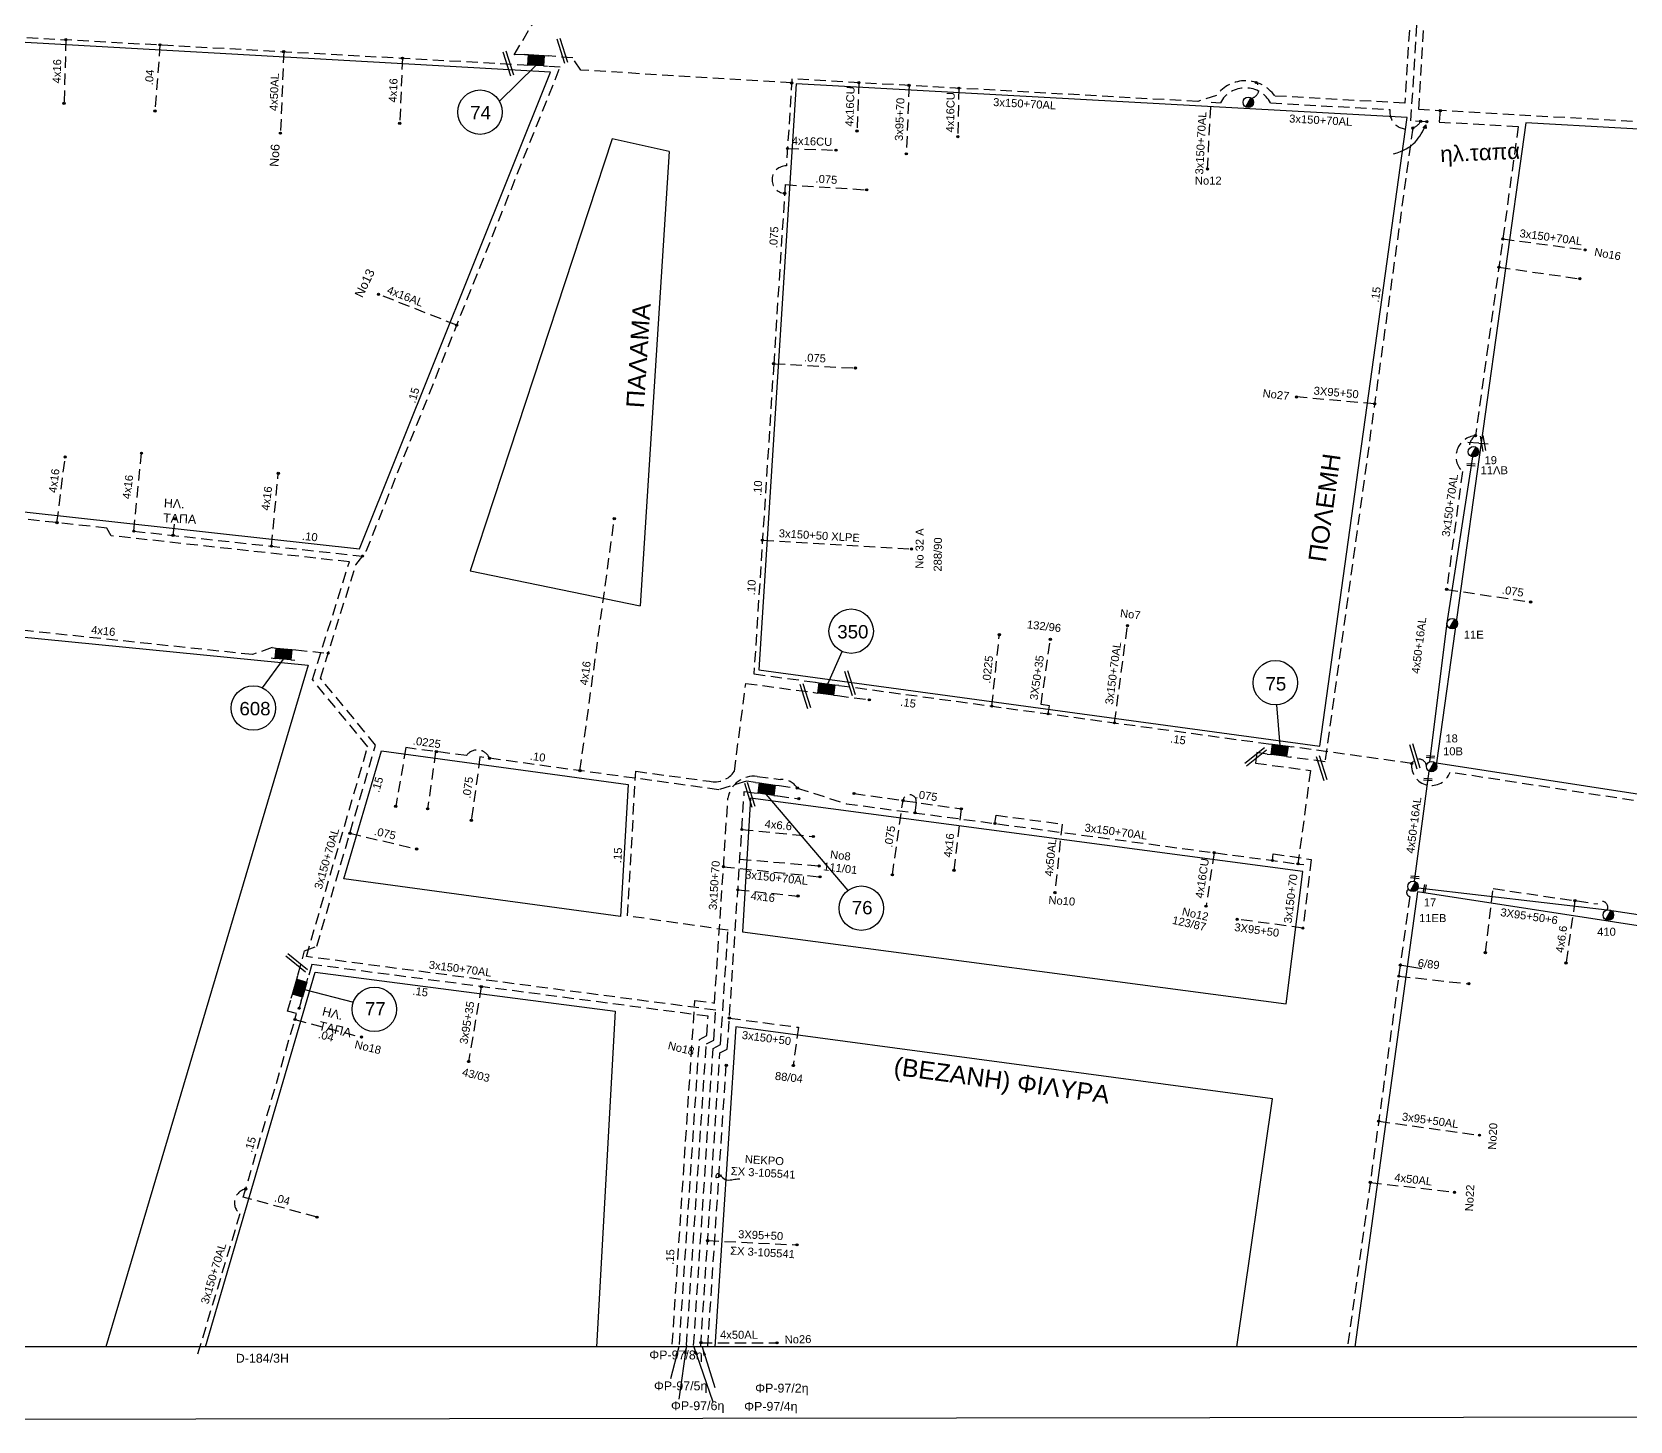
# Model space of a CAD drawing. Header units: millimetres. Extents: x 2910 to 3994, y 712 to 1224.
# Drawn here: x 3063 to 3242.7, y 712.8 to 869 of the extents above; entities that cross this region are included whole.
import ezdxf
from ezdxf.enums import TextEntityAlignment as Align

# ---------------------------------------------------------------- set-up
doc = ezdxf.new("R2010")
doc.units = ezdxf.units.MM
doc.linetypes.add('DASHED', pattern=[19.05, 12.7, -6.35])
for name, color, linetype in [('.0225', 7, 'Continuous'), ('.04', 7, 'Continuous'), ('.075', 7, 'Continuous'), ('.10', 7, 'Continuous'), ('.15', 7, 'Continuous'), ('3x150+50', 7, 'Continuous'), ('3x150+50 XLPE', 7, 'Continuous'), ('3x150+70', 7, 'Continuous'), ('3x150+70AL', 7, 'Continuous'), ('3x150AL+50CU', 7, 'Continuous'), ('3x48+23+13_5', 7, 'Continuous'), ('3X50+35', 7, 'Continuous'), ('3x95+35', 7, 'Continuous'), ('3X95+50', 7, 'Continuous'), ('3x95+50AL', 7, 'Continuous'), ('3x95+70', 7, 'Continuous'), ('4x16', 7, 'Continuous'), ('4x16AL', 7, 'Continuous'), ('4x16CU', 7, 'Continuous'), ('4x50+16AL', 7, 'Continuous'), ('4x50AL', 7, 'Continuous'), ('4x6.6', 7, 'Continuous'), ('Link Box 4 Διευθύνσεων', 7, 'Continuous'), ('Pillar OTE', 7, 'Continuous'), ('text διευθύνσεων', 7, 'Continuous'), ('TEXT ΚΑΛΩΔΙΩΝ', 7, 'Continuous'), ('Άγνωστα', 7, 'Continuous'), ('Επιγραφές - Σχήματα', 7, 'Continuous'), ('Μηχανική τομή', 7, 'Continuous'), ('ΝΕΚΡΟ', 7, 'Continuous'), ('Στύλος ΦΜ', 7, 'Continuous'), ('Στύλος ΦΜ @ 1', 7, 'Continuous'), ('Συνδέσεις', 7, 'Continuous'), ('Τομή', 7, 'Continuous'), ('Υπόβαθρο ΔΕΗ', 7, 'Continuous'), ('Υπόγεια καλώδια Παροχών ΧΤ   4x16CU', 7, 'Continuous')]:
    doc.layers.add(name, color=color, linetype=linetype)
doc.styles.get("Standard").update_dxf_attribs({"font": 'arial.ttf'})
doc.linetypes.add('SYN_LINE', pattern='A,0.5,-0.0001,["/\\/\\/\\/",Standard,S=0.1,R=0,X=0,Y=-0.05],-0.25', length=0.7501)
doc.dimstyles.new('ISO-25', dxfattribs={"dimtxt": 2.5, "dimasz": 2.5, "dimexe": 1.25, "dimexo": 0.625, "dimtad": 1, "dimtxsty": 'Standard', "dimcen": 2.5, "dimadec": 0, "dimazin": 0, "dimtfac": 1, "dimtmove": 0, "dimatfit": 3, "dimfxl": 1, "dimarcsym": 0})

# ---------------------------------------------------------------- blocks, each defined once
blk = doc.blocks.new('LINK BOX 4 ΑΝΑΧΩΡΗΣΕΩΝ')
at = {"layer": 'Link Box 4 Διευθύνσεων', "ltscale": 40}
blk.add_hatch(color=256, dxfattribs=at).paths.add_polyline_path([(-3.54, 0), (-3.54, -4.67), (3.54, -4.67), (3.54, 0)])
for p, q in [((-3.54, 0), (-5.33, 0)), ((5.33, 0), (3.54, 0)), ((-3.54, -4.67), (-5.33, -4.67)), ((5.33, -4.67), (3.54, -4.67))]:
    blk.add_line(p, q, dxfattribs=at)
blk.add_lwpolyline([(-3.54, -4.67), (-3.54, 0), (3.54, 0), (3.54, -4.67)], close=True, dxfattribs=at)
blk = doc.blocks.new('ΥΠΑΡΧΩΝ ΤΣΙΜΕΝΤΕΝΙΟΣ ΣΤΥΛΟΣ')
at = {"layer": 'Στύλος ΦΜ'}
blk.add_hatch(color=7, dxfattribs=at).paths.add_polyline_path([(-1.29, -2.28, 0.574793), (2.62, 0, 0.268822), (1.3, 2.27)])
at = {"layer": 'Στύλος ΦΜ', "color": 7}
blk.add_line((-1.29, -2.28), (1.3, 2.27), dxfattribs=at)
blk.add_circle((0, 0), 2.62, dxfattribs=at)
at = {"layer": 'Στύλος ΦΜ', "flags": 4}
for tag, p in [('ΑΡΙΘΜΟΣ', (-4.68, 8.05)), ('ΤΥΠΟΣ', (-4.91, 3.03))]:
    blk.add_attdef(tag, p, '', height=4, dxfattribs=at)
blk = doc.blocks.new('ΤΟΜΗ')
at = {"layer": 'Τομή', "ltscale": 40}
for p, q in [((-5.7, 0), (17.1, 0)), ((-5.7, -2.8), (17.1, -2.8))]:
    blk.add_line(p, q, dxfattribs=at)
blk = doc.blocks.new('ΜΗΧΑΝΙΚΗ ΤΟΜΗ')
at = {"layer": 'Μηχανική τομή', "ltscale": 40}
for p, q in [((-1.9, 0.8), (5.7, 0.8)), ((-1.9, -0.8), (5.7, -0.8))]:
    blk.add_line(p, q, dxfattribs=at)
blk = doc.blocks.new('_ΣΥΝΔΕΣΗ')
at = {"layer": 'Συνδέσεις', "linetype": 'SYN_LINE', "ltscale": 40}
blk.add_hatch(color=256, dxfattribs=at).paths.add_polyline_path([(0.5, -0.01, 1), (-0.5, -0.01, 1)])
at = {"layer": 'Συνδέσεις'}
blk.add_circle((0, -0.01), 0.5, dxfattribs=at)
blk = doc.blocks.new('τομή_')
at = {"layer": 'Επιγραφές - Σχήματα'}
for p, q in [((-1.29, -0.22), (0.13, 0.75)), ((-1.08, -0.46), (0.34, 0.51)), ((-0.66, 0.62), (-0.29, -0.37))]:
    blk.add_line(p, q, dxfattribs=at)

msp = doc.modelspace()

# ---------------------------------------------------------------- hatches: boundary and pattern name
at = {"layer": 'Pillar OTE', "ltscale": 40}
h = msp.add_hatch(color=256, dxfattribs=at)
h.dxf.hatch_style = 1
h.paths.add_polyline_path([(3219.74, 858.15), (3219.72, 858.57), (3219.41, 858.28)])

# ---------------------------------------------------------------- linework, layer by layer
at = {"layer": '.0225', "color": 6, "linetype": 'DASHED', "lineweight": -3, "ltscale": 0.1}
msp.add_lwpolyline([(3170.91, 793.18), (3171.76, 801.23)], dxfattribs=at)
at = {"layer": '.0225', "color": 5, "linetype": 'DASHED', "lineweight": -3, "ltscale": 0.1}
msp.add_lwpolyline([(3114.41, 787.31, 0.60134), (3111.83, 787.61), (3105.01, 788.51)], format="xyb", dxfattribs=at)
at = {"layer": '.04', "color": 62, "linetype": 'DASHED', "lineweight": -3, "ltscale": 0.1}
msp.add_lwpolyline([(3077.35, 867.58), (3076.79, 860.13)], dxfattribs=at)
at = {"layer": '.04', "color": 2, "linetype": 'DASHED', "lineweight": -3, "ltscale": 0.1}
for points in [[(3092.53, 757.93), (3100.01, 755.95)], [(3095.02, 735.69), (3086.72, 737.94)]]:
    msp.add_lwpolyline(points, dxfattribs=at)
at = {"layer": '.075', "color": 1, "linetype": 'DASHED', "lineweight": -3, "ltscale": 0.1}
for points in [[(3147.67, 851.85), (3146.38, 831.7)], [(3147.67, 851.85), (3156.84, 851.26)], [(3146.38, 831.7), (3155.57, 831.21)]]:
    msp.add_lwpolyline(points, dxfattribs=at)
at = {"layer": '.075', "color": 62, "linetype": 'DASHED', "lineweight": -3, "ltscale": 0.1}
msp.add_lwpolyline([(3222.06, 806.32), (3231.5, 804.9)], dxfattribs=at)
at = {"layer": '.075', "color": 5, "linetype": 'DASHED', "lineweight": -3, "ltscale": 0.1}
for points in [[(3113.34, 787.46), (3112.37, 780.34)], [(3155.42, 783.35), (3167.47, 781.63)]]:
    msp.add_lwpolyline(points, dxfattribs=at)
msp.add_lwpolyline([(3159.72, 774.2), (3160.92, 782.57, -1), (3162.41, 782.35), (3162.26, 781.18)], format="xyb", dxfattribs=at)
at = {"layer": '.075', "color": 151, "linetype": 'DASHED', "lineweight": -3, "ltscale": 0.1}
msp.add_lwpolyline([(3098.7, 778.88), (3106.22, 777.12)], dxfattribs=at)
at = {"layer": '.10', "color": 1, "linetype": 'DASHED', "lineweight": -3, "ltscale": 0.1}
for points in [[(3146.38, 831.7), (3144.15, 796.81), (3151.06, 795.87)], [(3153.54, 794.37), (3157.13, 793.89)]]:
    msp.add_lwpolyline(points, dxfattribs=at)
at = {"layer": '.10', "color": 151, "linetype": 'DASHED', "lineweight": -3, "ltscale": 0.1}
msp.add_lwpolyline([(3074.41, 812.87), (3100.13, 810.05)], dxfattribs=at)
at = {"layer": '.10', "color": 5, "linetype": 'DASHED', "lineweight": -3, "ltscale": 0.1}
for points in [[(3105.01, 788.51), (3103.86, 781.89)], [(3108.35, 788.07), (3107.45, 781.63)], [(3144.34, 784.59), (3143.31, 784.73), (3140.2, 783.78), (3113.34, 787.46)]]:
    msp.add_lwpolyline(points, dxfattribs=at)
at = {"layer": '.10', "color": 30, "linetype": 'DASHED', "lineweight": -3, "ltscale": 0.1}
for points in [[(3138.17, 721.2), (3140.33, 754.17), (3141.16, 754.59), (3143.07, 783.58), (3144.18, 783.44)], [(3142.57, 775.96), (3151.49, 775.21)]]:
    msp.add_lwpolyline(points, dxfattribs=at)
at = {"layer": '.10', "color": 2, "linetype": 'DASHED', "lineweight": -3, "ltscale": 0.1}
msp.add_lwpolyline([(3093.24, 760.01), (3093, 759.2)], dxfattribs=at)
at = {"layer": '.15', "color": 62, "linetype": 'DASHED', "lineweight": -3, "ltscale": 0.1}
msp.add_lwpolyline([(3045.25, 869.34), (3118.29, 865.33)], dxfattribs=at)
at = {"layer": '.15', "color": 1, "linetype": 'DASHED', "lineweight": -3, "ltscale": 0.1}
msp.add_lwpolyline([(3148.4, 863.29), (3124.69, 864.73), (3123.78, 866.1), (3121.02, 866.33)], dxfattribs=at)
at = {"layer": '.15', "color": 151, "linetype": 'DASHED', "lineweight": -3, "ltscale": 0.1}
for points in [[(3092.87, 762.9), (3093.62, 765.66), (3095, 766.19), (3101.6, 788.8), (3095.39, 796.33), (3099.38, 809.07), (3100.54, 810.6), (3122.36, 865.07), (3120.95, 865.16)], [(3078.82, 812.39), (3079.07, 814.27)], [(3092.63, 799.5), (3096.27, 799.14)]]:
    msp.add_lwpolyline(points, dxfattribs=at)
at = {"layer": '.15', "color": 2, "linetype": 'DASHED', "lineweight": -3, "ltscale": 0.1}
for points in [[(3218.26, 858.22), (3208.38, 786.93), (3204.51, 787.44)], [(3135.77, 721.36), (3138.03, 755.68), (3138.86, 756.11), (3139, 758.29), (3094.44, 764.12), (3093.99, 762.57)], [(3086.72, 737.94), (3092.72, 758.59), (3091.7, 758.88), (3092.12, 760.34)]]:
    msp.add_lwpolyline(points, dxfattribs=at)
at = {"layer": '.15', "color": 133, "linetype": 'DASHED', "lineweight": -3, "ltscale": 0.1}
msp.add_lwpolyline([(3137.37, 721.25), (3139.56, 754.67), (3140.39, 755.1), (3141.24, 767.96), (3129.95, 769.58), (3130.86, 785.86), (3139.16, 784.73, 0.303956), (3141.95, 785.83), (3143.24, 795.74), (3150.9, 794.72)], format="xyb", dxfattribs=at)
at = {"layer": '.15', "color": 6, "linetype": 'DASHED', "lineweight": -3, "ltscale": 0.1}
for points in [[(3153.7, 795.52), (3202.02, 788.95)], [(3218.13, 786.73), (3204.66, 788.6)]]:
    msp.add_lwpolyline(points, dxfattribs=at)
at = {"layer": '3x150+50', "color": 30, "linetype": 'DASHED', "lineweight": -3, "ltscale": 0.1}
msp.add_lwpolyline([(3141.39, 758.08), (3149.15, 757.05), (3148.58, 752.75)], dxfattribs=at)
at = {"layer": '3x150+50 XLPE', "color": 1, "linetype": 'DASHED', "lineweight": -3, "ltscale": 0.1}
msp.add_lwpolyline([(3145.11, 811.85), (3161.87, 810.86)], dxfattribs=at)
at = {"layer": '3x150+70', "color": 5, "linetype": 'DASHED', "lineweight": -3, "ltscale": 0.1}
msp.add_lwpolyline([(3134.97, 721.41), (3137.51, 760.07), (3139.72, 759.78), (3141.23, 782.84, -0.397408), (3144.51, 785.28), (3147.15, 784.93, -0.270529), (3149.03, 783.97)], format="xyb", dxfattribs=at)
msp.add_lwpolyline([(3202.47, 775.82), (3202.55, 776.58), (3206.84, 775.93), (3205.89, 768.21)], dxfattribs=at)
at = {"layer": '3x150+70AL', "color": 151, "linetype": 'DASHED', "lineweight": -3, "ltscale": 0.1}
msp.add_lwpolyline([(3118.36, 866.49), (3117.19, 866.44), (3127.35, 883.59)], dxfattribs=at)
at = {"layer": '3x150+70AL', "color": 1, "linetype": 'DASHED', "lineweight": -3, "ltscale": 0.1}
for points in [[(3212.72, 878.06, 0.58106), (3212.68, 877.58), (3212.5, 873.37), (3218.1, 873.02), (3217.36, 861.01), (3202.72, 861.82, 0.513457), (3196.19, 861.89), (3194.09, 861.2), (3148.43, 863.73), (3147.8, 853.95, 0.967473), (3147.6, 850.85)], [(3200.64, 863.34, -0.586795), (3200.13, 861.57, -2.611611)]]:
    msp.add_lwpolyline(points, format="xyb", dxfattribs=at)
at = {"layer": '3x150+70AL', "color": 2, "linetype": 'DASHED', "lineweight": -3, "ltscale": 0.1}
for points in [[(3219.83, 858.93), (3218.05, 859.02), (3218.05, 859.02), (3218.94, 873.77), (3212.92, 874.14), (3213.07, 877.56, -0.58106), (3213.11, 878.04, 0.58106)], [(3195.16, 853.6), (3195.56, 861.12), (3196.61, 861.06, -0.593654), (3202.26, 861.04), (3215.69, 860.3, 0.5649), (3218.26, 858.22)], [(3218.26, 858.22, 0.182117), (3219.13, 858.96, 33.832151)], [(3086.99, 738.86, 0.646172), (3086.34, 736.08), (3081.56, 720.22)]]:
    msp.add_lwpolyline(points, format="xyb", dxfattribs=at)
at = {"layer": '3x150+70AL', "color": 62, "linetype": 'DASHED', "lineweight": -3, "ltscale": 0.1}
for points in [[(3288.6, 856.38), (3218.92, 860.31), (3219.79, 874.52), (3213.41, 874.92), (3213.52, 877.54, -0.58106), (3213.56, 878.02, 0.58106)], [(3221.35, 860.17), (3221.23, 858.89), (3230.12, 858.39), (3225.3, 823.6, 0.651479), (3223.84, 819.56), (3222.06, 806.32)], [(3225.3, 823.6, 0.264289), (3224.58, 822.11, -77.1238)]]:
    msp.add_lwpolyline(points, format="xyb", dxfattribs=at)
for points in [[(3228.38, 845.74), (3237.64, 844.51)], [(3227.94, 842.55), (3237.04, 841.26)]]:
    msp.add_lwpolyline(points, dxfattribs=at)
at = {"layer": '3x150+70AL', "color": 85, "linetype": 'DASHED', "lineweight": -3, "ltscale": 0.1}
msp.add_lwpolyline([(3136.57, 721.31), (3138.8, 755.18), (3139.63, 755.6), (3139.85, 758.98), (3093.82, 765.01), (3100.71, 788.62), (3094.5, 796.16), (3098.65, 809.41), (3071.85, 812.35), (3071.38, 813.21), (3049.78, 815.57)], dxfattribs=at)
at = {"layer": '3x150+70AL', "color": 6, "linetype": 'DASHED', "lineweight": -3, "ltscale": 0.1}
msp.add_lwpolyline([(3184.71, 791.3), (3186.17, 802.24)], dxfattribs=at)
msp.add_lwpolyline([(3306.54, 793.32), (3298.9, 793.79), (3297.69, 774.15), (3222.44, 785.74, -0.895532), (3218.13, 786.73)], format="xyb", dxfattribs=at)
at = {"layer": '3x150+70AL', "color": 5, "linetype": 'DASHED', "lineweight": -3, "ltscale": 0.1}
for points in [[(3201.87, 787.79), (3200.71, 787.95), (3200.55, 786.77), (3206.74, 785.94), (3205.34, 775.44)], [(3146.98, 784.24), (3149.03, 783.97)], [(3149.03, 783.97), (3154.56, 782.2), (3206, 775.35)], [(3146.83, 783.08), (3149.2, 782.77)], [(3140.72, 775.11), (3151.58, 773.98)]]:
    msp.add_lwpolyline(points, dxfattribs=at)
at = {"layer": '3x150AL+50CU', "color": 6, "linetype": 'DASHED', "lineweight": -3, "ltscale": 0.1}
msp.add_lwpolyline([(3218.13, 786.73, -0.737163), (3219.79, 786.47, 561.857455)], format="xyb", dxfattribs=at)
at = {"layer": '3x48+23+13_5', "color": 173, "linetype": 'Continuous', "lineweight": -3, "ltscale": 0.1}
msp.add_lwpolyline([(3218.84, 772.73), (3240.11, 770.25), (3266.94, 766.21), (3299.61, 761.07)], dxfattribs=at)
at = {"layer": '3X50+35', "color": 6, "linetype": 'DASHED', "lineweight": -3, "ltscale": 0.1}
msp.add_lwpolyline([(3177.24, 792.32), (3177.38, 793.22), (3176.44, 793.37), (3177.5, 800.68)], dxfattribs=at)
at = {"layer": '3x95+35', "color": 2, "linetype": 'DASHED', "lineweight": -3, "ltscale": 0.1}
msp.add_lwpolyline([(3113.48, 761.63), (3112.06, 753.2)], dxfattribs=at)
at = {"layer": '3X95+50', "color": 2, "linetype": 'DASHED', "lineweight": -3, "ltscale": 0.1}
msp.add_lwpolyline([(3213.96, 827.19), (3205.17, 827.96)], dxfattribs=at)
at = {"layer": '3X95+50', "color": 173, "linetype": 'DASHED', "lineweight": -3, "ltscale": 0.1}
for points in [[(3217.78, 772.59, 0.694083), (3217.92, 771.77), (3210.92, 721.21)], [(3226.42, 765.46), (3227.3, 772.65), (3239, 770.93, -0.940481), (3240.11, 770.25, -9.860098)]]:
    msp.add_lwpolyline(points, format="xyb", dxfattribs=at)
at = {"layer": '3X95+50', "color": 5, "linetype": 'DASHED', "lineweight": -3, "ltscale": 0.1}
msp.add_lwpolyline([(3205.89, 768.21), (3198.5, 769.21)], dxfattribs=at)
at = {"layer": '3X95+50', "color": 173, "linetype": 'DASHED', "lineweight": -3, "ltscale": 0.1}
msp.add_lwpolyline([(3216.68, 762.81), (3224.56, 761.94)], dxfattribs=at)
at = {"layer": '3X95+50', "color": 30, "linetype": 'DASHED', "lineweight": -3, "ltscale": 0.1}
msp.add_lwpolyline([(3138.94, 733.05), (3148.99, 732.58)], dxfattribs=at)
at = {"layer": '3x95+50AL', "color": 173, "linetype": 'DASHED', "lineweight": -3, "ltscale": 0.1}
msp.add_lwpolyline([(3214.42, 746.49), (3225.76, 744.92)], dxfattribs=at)
at = {"layer": '3x95+70', "color": 1, "linetype": 'DASHED', "lineweight": -3, "ltscale": 0.1}
msp.add_lwpolyline([(3161.6, 863), (3161.29, 855.31)], dxfattribs=at)
at = {"layer": '4x16', "color": 62, "linetype": 'DASHED', "lineweight": -3, "ltscale": 0.1}
for points in [[(3066.76, 868.16), (3066.56, 861)], [(3104.62, 866.08), (3104.32, 858.74)]]:
    msp.add_lwpolyline(points, dxfattribs=at)
at = {"layer": '4x16', "color": 85, "linetype": 'DASHED', "lineweight": -3, "ltscale": 0.1}
msp.add_lwpolyline([(3065.76, 813.82), (3066.69, 821.21)], dxfattribs=at)
at = {"layer": '4x16', "color": 5, "linetype": 'DASHED', "lineweight": -3, "ltscale": 0.1}
for points in [[(3124.59, 785.92), (3128.45, 814.26)], [(3167.47, 781.63), (3166.65, 774.7)]]:
    msp.add_lwpolyline(points, dxfattribs=at)
at = {"layer": '4x16', "color": 30, "linetype": 'DASHED', "lineweight": -3, "ltscale": 0.1}
msp.add_lwpolyline([(3142.34, 772.52), (3149.11, 771.82)], dxfattribs=at)
at = {"layer": '4x16AL', "color": 151, "linetype": 'DASHED', "lineweight": -3, "ltscale": 0.1}
msp.add_lwpolyline([(3110.73, 836.04), (3101.93, 839.51)], dxfattribs=at)
at = {"layer": '4x16CU', "color": 1, "linetype": 'DASHED', "lineweight": -3, "ltscale": 0.1}
for points in [[(3155.95, 863.32), (3155.74, 857.89)], [(3167.2, 862.69), (3167.08, 857.25)], [(3147.93, 855.91), (3153.38, 855.73)]]:
    msp.add_lwpolyline(points, dxfattribs=at)
at = {"layer": '4x16CU', "color": 151, "linetype": 'DASHED', "lineweight": -3, "ltscale": 0.1}
for points in [[(3074.41, 812.87), (3075.27, 821.64)], [(3089.89, 811.18), (3090.66, 819.37)]]:
    msp.add_lwpolyline(points, dxfattribs=at)
at = {"layer": '4x16CU', "color": 5, "linetype": 'DASHED', "lineweight": -3, "ltscale": 0.1}
msp.add_lwpolyline([(3195.9, 776.7), (3195, 770.68)], dxfattribs=at)
at = {"layer": '4x50+16AL', "color": 173, "linetype": 'Continuous', "lineweight": -3, "ltscale": 0.1}
for points in [[(3222.11, 802.57), (3225, 821.22)], [(3220.16, 786.93), (3222.11, 802.57)], [(3218.43, 773.48), (3220.08, 785.87)]]:
    msp.add_lwpolyline(points, dxfattribs=at)
at = {"layer": '4x50AL', "color": 62, "linetype": 'DASHED', "lineweight": -3, "ltscale": 0.1}
msp.add_lwpolyline([(3091.27, 866.81), (3090.9, 857.64)], dxfattribs=at)
at = {"layer": '4x50AL', "color": 5, "linetype": 'DASHED', "lineweight": -3, "ltscale": 0.1}
msp.add_lwpolyline([(3171.26, 779.98), (3171.4, 780.91), (3178.81, 779.92), (3178, 772.2)], dxfattribs=at)
at = {"layer": '4x50AL', "color": 173, "linetype": 'DASHED', "lineweight": -3, "ltscale": 0.1}
msp.add_lwpolyline([(3213.47, 739.6), (3222.94, 738.5)], dxfattribs=at)
at = {"layer": '4x50AL', "color": 30, "linetype": 'DASHED', "lineweight": -3, "ltscale": 0.1}
msp.add_lwpolyline([(3138.19, 721.57), (3146.74, 721.56)], dxfattribs=at)
at = {"layer": '4x6.6', "color": 30, "linetype": 'DASHED', "lineweight": -3, "ltscale": 0.1}
msp.add_lwpolyline([(3142.79, 779.3), (3150.83, 778.51)], dxfattribs=at)
at = {"layer": '4x6.6', "color": 173, "linetype": 'DASHED', "lineweight": -3, "ltscale": 0.1}
msp.add_lwpolyline([(3236.49, 771.3), (3235.49, 764.27)], dxfattribs=at)
at = {"layer": 'Pillar OTE', "ltscale": 40}
msp.add_lwpolyline([(3219.41, 858.28), (3219.72, 858.57), (3219.74, 858.15), (3219.41, 858.28)], dxfattribs=at)
at = {"layer": 'TEXT ΚΑΛΩΔΙΩΝ', "color": 7, "linetype": 'Continuous', "ltscale": 0.1}
msp.add_open_spline([(3216.07, 855.32), (3218.38, 855.89), (3219.04, 857.17), (3219.72, 858.56)], degree=3, dxfattribs=at)
at = {"layer": 'Άγνωστα', "linetype": 'Continuous', "lineweight": -3, "ltscale": 0.1}
msp.add_lwpolyline([(3993.79, 714.16), (2910.27, 712.76), (2910.26, 1222.54), (3993.11, 1223.94)], close=True, dxfattribs=at)
at = {"layer": 'ΝΕΚΡΟ', "linetype": 'DASHED', "lineweight": -3, "ltscale": 0.1}
msp.add_lwpolyline([(3138.96, 721.15), (3141.04, 752.78)], dxfattribs=at)
at = {"layer": 'Υπόβαθρο ΔΕΗ', "lineweight": -3}
msp.add_lwpolyline([(2916.4, 1211.92), (2916.4, 1213.94), (3915.14, 1213.94), (3915.14, 721.1), (2916.4, 721.1)], close=True, dxfattribs=at)
at = {"layer": 'Υπόβαθρο ΔΕΗ', "linetype": 'Continuous', "lineweight": -3}
for points in [[(3121.27, 864.49), (3042.9, 868.93), (3040.96, 817.35), (3099.8, 810.89)], [(3207.81, 788.67), (3217.62, 859.39), (3148.9, 863.19), (3144.69, 797.25)], [(3287.46, 776.54), (3295.09, 855.19), (3230.95, 858.8), (3220.92, 786.8)]]:
    msp.add_lwpolyline(points, close=True, dxfattribs=at)
at = {"layer": 'Υπόβαθρο ΔΕΗ', "lineweight": -3}
for points in [[(3119.62, 865.25), (3115.54, 861.22)], [(3091.19, 798.47), (3088.84, 795.25)], [(3152.47, 795.68), (3154.07, 799.33)], [(3203.34, 788.77), (3202.96, 793.31)], [(3145.5, 783.26), (3154.72, 772.44)], [(3093.61, 761.29), (3099.1, 759.87)]]:
    msp.add_lwpolyline(points, dxfattribs=at)
at = {"layer": 'Υπόβαθρο ΔΕΗ', "linetype": 'Continuous', "lineweight": -3}
for points in [[(3134.63, 855.56), (3128.21, 857.01), (3112.25, 808.4)], [(3134.63, 855.56), (3131.35, 804.45)], [(3225.67, 822.76), (3224.46, 822.84)], [(3112.25, 808.4), (3131.35, 804.45)], [(3040.44, 803.06), (3094.02, 797.79)], [(3094.02, 797.79), (3071.25, 721.1)], [(3130, 784.37), (3129.15, 769.53), (3098.04, 773.75), (3102.25, 788.17), (3130, 784.37)], [(3204.03, 759.69), (3205.9, 774.56), (3143.77, 782.83), (3142.88, 767.78), (3204.03, 759.69)], [(3281.7, 721.1), (3285.74, 761.98), (3218.8, 772.29), (3211.72, 721.1)], [(3219.26, 763.64), (3217.04, 764)], [(3082.47, 721.1), (3094.8, 763.27), (3128.54, 758.85), (3126.46, 721.1)], [(3198.45, 721.1), (3202.46, 748.99), (3142.13, 757.12), (3139.76, 721.1)]]:
    msp.add_lwpolyline(points, dxfattribs=at)
at = {"layer": 'Υπόβαθρο ΔΕΗ', "lineweight": -3}
for centre in [(3113.35, 860), (3155.09, 801.61), (3202.8, 795.81), (3087.84, 792.96), (3156.23, 770.45), (3101.47, 759.08)]:
    msp.add_circle(centre, 2.5, dxfattribs=at)
at = {"layer": 'Υπόβαθρο ΔΕΗ', "linetype": 'Continuous', "lineweight": -3}
msp.add_spline([(3140.51, 740.41), (3139.9, 740.16), (3140.04, 740.6), (3140.6, 740.16), (3142.01, 739.95), (3142.58, 740.02)], degree=3, dxfattribs=at)
at = {"layer": 'Υπόγεια καλώδια Παροχών ΧΤ   4x16CU', "color": 151, "linetype": 'DASHED', "lineweight": -3, "ltscale": 0.1}
msp.add_lwpolyline([(3089.98, 799.76), (3087.75, 798.98), (3057.48, 802.17), (3056.54, 794.59)], dxfattribs=at)

# ---------------------------------------------------------------- block references
at = {"layer": 'Link Box 4 Διευθύνσεων', "lineweight": -3}
for p, xscale, yscale, zscale, rotation in [((3119.62, 865.25), 0.2499999999999997, 0.2499999999999997, 0.2499999999999997, 176.4019140564516), ((3091.19, 798.47), 0.2499999999999995, 0.2499999999999995, 0.2499999999999995, 174.3899334380154), ((3152.22, 794.54), 0.2499999999999995, 0.2499999999999995, 0.2499999999999995, 172.416744206519), ((3203.19, 787.62), 0.2499999999999995, 0.2499999999999995, 0.2499999999999995, 172.416744206519), ((3145.5, 783.26), 0.2499999999999995, 0.2499999999999995, 0.2499999999999995, 172.416744206519), ((3093.61, 761.29), 0.2499999999999996, 0.2499999999999996, 0.2499999999999996, 253.7101158408385)]:
    msp.add_blockref('LINK BOX 4 ΑΝΑΧΩΡΗΣΕΩΝ', p, dxfattribs=dict(at, xscale=xscale, yscale=yscale, zscale=zscale, rotation=rotation))
at = {"layer": 'Επιγραφές - Σχήματα', "rotation": 65.76107407374215}
msp.add_blockref('τομή_', (3226.51, 823.11), dxfattribs=at)
at = {"layer": 'Μηχανική τομή', "lineweight": -3, "xscale": 0.1249999999999998, "yscale": 0.1249999999999998, "zscale": 0.2499999999999677}
for p, rotation in [((3224.56, 820.36), 357.077726458394), ((3220.48, 787.43), 175.3978871224139), ((3220.19, 784.88), 175.3978871224139), ((3218.73, 773.89), 175.3978871224139), ((3219.61, 772.86), 259.1625011465165)]:
    msp.add_blockref('ΜΗΧΑΝΙΚΗ ΤΟΜΗ', p, dxfattribs=dict(at, rotation=rotation))
at = {"layer": 'Στύλος ΦΜ @ 1', "lineweight": -3, "ltscale": 40, "xscale": 0.225, "yscale": 0.225, "zscale": 0.225}
msp.add_blockref('ΥΠΑΡΧΩΝ ΤΣΙΜΕΝΤΕΝΙΟΣ ΣΤΥΛΟΣ', (3199.75, 861.11), dxfattribs=at)
at = {"layer": 'Στύλος ΦΜ @ 1', "lineweight": -3, "ltscale": 40}
ref = msp.add_blockref('ΥΠΑΡΧΩΝ ΤΣΙΜΕΝΤΕΝΙΟΣ ΣΤΥΛΟΣ', (3225.08, 821.8), dxfattribs=dict(at, xscale=0.225, yscale=0.225, zscale=0.225))
ref.add_attrib('ΤΥΠΟΣ', '11ΛΒ', dxfattribs={"layer": 'Στύλος ΦΜ', "height": 0.9, "flags": 4}).set_placement((3225.88, 819), align=Align.BOTTOM_LEFT)
ref.add_attrib('ΑΡΙΘΜΟΣ', '19', (3226.32, 820.4), dxfattribs={"layer": 'Στύλος ΦΜ', "height": 0.9, "flags": 4})
ref = msp.add_blockref('ΥΠΑΡΧΩΝ ΤΣΙΜΕΝΤΕΝΙΟΣ ΣΤΥΛΟΣ', (3222.69, 802.46), dxfattribs=dict(at, xscale=0.225, yscale=0.225, zscale=0.225))
ref.add_attrib('ΤΥΠΟΣ', '11E', dxfattribs={"layer": 'Στύλος ΦΜ', "height": 0.9, "flags": 4}).set_placement((3223.99, 800.5), align=Align.BOTTOM_LEFT)
ref = msp.add_blockref('ΥΠΑΡΧΩΝ ΤΣΙΜΕΝΤΕΝΙΟΣ ΣΤΥΛΟΣ', (3220.37, 786.38), dxfattribs=dict(at, xscale=0.225, yscale=0.225, zscale=0.225))
ref.add_attrib('ΤΥΠΟΣ', '10Β', dxfattribs={"layer": 'Στύλος ΦΜ', "height": 0.9, "flags": 4}).set_placement((3221.66, 787.38), align=Align.BOTTOM_LEFT)
ref.add_attrib('ΑΡΙΘΜΟΣ', '18', (3221.92, 789.1), dxfattribs={"layer": 'Στύλος ΦΜ', "height": 0.9, "flags": 4})
ref = msp.add_blockref('ΥΠΑΡΧΩΝ ΤΣΙΜΕΝΤΕΝΙΟΣ ΣΤΥΛΟΣ', (3218.28, 772.9), dxfattribs=dict(at, xscale=0.225, yscale=0.225, zscale=0.225))
ref.add_attrib('ΤΥΠΟΣ', '11ΕΒ', dxfattribs={"layer": 'Στύλος ΦΜ', "height": 0.9, "flags": 4}).set_placement((3218.96, 768.62), align=Align.BOTTOM_LEFT)
ref.add_attrib('ΑΡΙΘΜΟΣ', '17', (3219.49, 770.65), dxfattribs={"layer": 'Στύλος ΦΜ', "height": 0.9, "flags": 4})
ref = msp.add_blockref('ΥΠΑΡΧΩΝ ΤΣΙΜΕΝΤΕΝΙΟΣ ΣΤΥΛΟΣ', (3240.25, 769.68), dxfattribs=dict(at, xscale=0.225, yscale=0.225, zscale=0.225))
ref.add_attrib('ΑΡΙΘΜΟΣ', '410', (3238.99, 767.35), dxfattribs={"layer": 'Στύλος ΦΜ', "height": 0.9, "flags": 4})
at = {"layer": 'Συνδέσεις', "lineweight": -3, "xscale": 0.25, "yscale": 0.25, "zscale": 0.25}
for p in [(3066.76, 868.16), (3077.35, 867.58), (3091.27, 866.82), (3104.62, 866.08), (3148.4, 863.29), (3155.95, 863.32), (3161.6, 863.01), (3167.2, 862.7), (3200.64, 863.34), (3066.56, 861), (3076.79, 860.13), (3221.35, 860.17), (3090.9, 857.64), (3104.32, 858.74), (3155.75, 857.89), (3167.08, 857.25), (3218.26, 858.22), (3219.13, 858.97), (3219.83, 858.93), (3147.93, 855.92), (3153.39, 855.73), (3161.29, 855.31), (3195.16, 853.6), (3147.6, 850.86), (3156.84, 851.27), (3228.38, 845.74), (3237.64, 844.51), (3227.94, 842.56), (3237.04, 841.26), (3101.93, 839.51), (3110.73, 836.04), (3146.38, 831.7), (3155.57, 831.21), (3205.17, 827.96), (3213.96, 827.19), (3225.3, 823.6), (3075.27, 821.64), (3066.69, 821.22), (3090.66, 819.38), (3079.08, 814.27), (3128.45, 814.27), (3065.76, 813.83), (3074.41, 812.87), (3078.82, 812.39), (3089.89, 811.18), (3145.11, 811.85), (3161.87, 810.86), (3100.13, 810.06), (3222.06, 806.32), (3231.5, 804.9), (3186.17, 802.24), (3171.76, 801.23), (3177.5, 800.69), (3096.27, 799.14), (3157.13, 793.89), (3170.91, 793.18), (3177.24, 792.32), (3184.71, 791.31), (3108.42, 788.06), (3114.41, 787.31), (3124.59, 785.92), (3218.13, 786.73), (3149.03, 783.97), (3103.86, 781.9), (3149.2, 782.77), (3155.42, 783.36), (3160.92, 782.57), (3107.45, 781.63), (3112.37, 780.34), (3162.26, 781.18), (3167.47, 781.63), (3171.26, 779.98), (3098.71, 778.88), (3142.79, 779.3), (3150.83, 778.52), (3106.22, 777.12), (3195.91, 776.7), (3140.73, 775.12), (3151.49, 775.21), (3166.65, 774.7), (3202.47, 775.82), (3205.34, 775.44), (3151.58, 773.98), (3159.72, 774.21), (3142.34, 772.52), (3149.11, 771.83), (3178, 772.2), (3236.49, 771.3), (3195, 770.68), (3198.5, 769.21), (3205.89, 768.21), (3216.85, 764.04), (3226.42, 765.46), (3235.49, 764.28), (3216.68, 762.81), (3113.49, 761.63), (3224.56, 761.95), (3093, 759.2), (3092.53, 757.93), (3141.39, 758.09), (3100.02, 755.95), (3112.06, 753.2), (3141.04, 752.78), (3148.58, 752.75), (3214.42, 746.49), (3225.76, 744.92), (3086.99, 738.86), (3213.47, 739.61), (3222.94, 738.5), (3095.02, 735.69), (3138.95, 733.05), (3148.99, 732.58), (3138.19, 721.57), (3146.74, 721.56)]:
    msp.add_blockref('_ΣΥΝΔΕΣΗ', p, dxfattribs=at)
at = {"layer": 'Τομή', "lineweight": -3, "xscale": 0.1249999999999999, "yscale": 0.1249999999999999, "zscale": 0.2499999999999997}
for p, rotation in [((3122.66, 866.16), 107.4125883701216), ((3116.59, 864.72), 107.4125883701216), ((3155.03, 795.02), 107.4125883701216), ((3150.01, 793.56), 107.4125883701216), ((3199.9, 787.2), 38.84052482108173), ((3208.06, 785.45), 107.4125883701216), ((3218.55, 786.78), 107.4125883701216), ((3143.75, 782.45), 107.4125883701216), ((3093.18, 763.71), 140.9343035736782)]:
    msp.add_blockref('ΤΟΜΗ', p, dxfattribs=dict(at, rotation=rotation))

# ---------------------------------------------------------------- texts
at = {"layer": 'text διευθύνσεων', "color": 7, "linetype": 'Continuous', "lineweight": -3, "ltscale": 0.1}
for s, rotation, p in [('ΠΑΛΑΜΑ', 86.3299, (3131.16, 832.62)), ('ΠΟΛΕΜΗ', 82.1069, (3208.32, 815.5)), ('(ΒΕΖΑΝΗ) ΦΙΛΥΡΑ', 352.3254, (3172.03, 751.08))]:
    msp.add_text(s, height=2, rotation=rotation, dxfattribs=at).set_placement(p, align=Align.MIDDLE_CENTER)
at = {"layer": 'TEXT ΚΑΛΩΔΙΩΝ', "color": 7, "linetype": 'Continuous', "lineweight": -3, "ltscale": 0.1}
for s, rotation, p in [('4x16', 88.3824, (3065.76, 864.6)), ('.04', 85.684, (3076.17, 863.92)), ('4x50AL', 87.7037, (3090.19, 862.26)), ('4x16', 87.6516, (3103.57, 862.45)), ('4x16CU', 87.8776, (3154.95, 860.64)), ('3x95+70', 87.6944, (3160.54, 859.19)), ('4x16CU', 88.7333, (3166.24, 859.99)), ('3x150+70AL', 356.8316, (3174.6, 860.95)), ('3x150+70AL', 86.9742, (3194.41, 856.53)), ('3x150+70AL', 356.8316, (3207.9, 859.1)), ('4x16CU', 358.0681, (3150.69, 856.72)), ('.075', 356.343, (3152.31, 852.45)), ('No12', 359.9769, (3195.25, 852.3)), ('.075', 86.343, (3146.39, 845.92)), ('3x150+70AL', 352.4249, (3233.79, 845.93)), ('No16', 349.9795, (3240.17, 844.03)), ('4x16AL', 338.4954, (3104.94, 839.29)), ('.15', 82.1069, (3214.1, 839.49)), ('.075', 356.9248, (3151.02, 832.35)), ('.15', 73.7958, (3105.87, 828.16)), ('No27', 353.4001, (3202.87, 828.22)), ('3X95+50', 355.0271, (3209.64, 828.47)), ('4x16', 82.7932, (3065.44, 818.53)), ('4x16', 82.7932, (3073.73, 817.84)), ('4x16', 82.7932, (3089.36, 816.55)), ('.10', 86.343, (3144.58, 817.7)), ('3x150+70AL', 82.3132, (3222.42, 815.76)), ('.10', 353.742, (3094.21, 812.25)), ('3x150+50 XLPE', 356.6265, (3151.51, 812.37)), ('Νο 32 Α', 89.3982, (3162.78, 810.91)), ('288/90', 89.3982, (3164.83, 810.24)), ('.10', 86.343, (3143.87, 806.54)), ('.075', 351.4363, (3229.51, 806.11)), ('No7', 353.4001, (3186.49, 803.52)), ('4x16', 353.9815, (3070.98, 801.65)), ('132/96', 353.4001, (3176.78, 802.17)), ('4x50+16AL', 82.8984, (3218.94, 800.02)), ('3x150+70AL', 82.4099, (3184.55, 796.89)), ('4x16', 82.2619, (3125.18, 796.89)), ('.0225', 83.9339, (3170.44, 797.3)), ('3X50+35', 81.7958, (3175.97, 796.38)), ('.15', 352.2553, (3161.5, 793.55)), ('.0225', 352.5121, (3107.37, 789.1)), ('.15', 352.2553, (3191.86, 789.42)), ('.10', 352.1997, (3119.84, 787.48)), ('.15', 73.7245, (3101.81, 784.36)), ('.075', 82.1997, (3111.97, 784.02)), ('.075', 351.8516, (3163.58, 783.1)), ('4x50+16AL', 82.3974, (3218.36, 779.79)), ('4x6.6', 354.4298, (3146.9, 779.8)), ('3x150+70AL', 73.7245, (3096.1, 776.03)), ('.075', 346.7846, (3102.67, 778.87)), ('.075', 81.8516, (3159.43, 778.51)), ('4x16', 83.2053, (3166.08, 777.52)), ('3x150+70AL', 352.4167, (3184.87, 779.07)), ('.15', 86.7806, (3128.83, 776.4)), ('No8', 353.4001, (3153.88, 776.38)), ('4x50AL', 84.0032, (3177.51, 776.15)), ('3x150+70', 86.2379, (3139.69, 773.02)), ('3x150+70AL', 354.0242, (3146.7, 773.88)), ('111/01', 353.4001, (3153.87, 774.95)), ('4x16CU', 81.467, (3194.56, 773.82)), ('3x150+70', 83.0112, (3204.51, 771.52)), ('4x16', 354.1458, (3145.15, 771.72)), ('No10', 356.2006, (3178.78, 771.28)), ('123/87', 347.5075, (3193.11, 768.73)), ('No12', 347.5075, (3193.79, 769.79)), ('3X95+50+6', 351.6301, (3231.34, 769.55)), ('3X95+50', 352.2739, (3200.71, 768)), ('4x6.6', 81.9321, (3234.97, 766.96)), ('3x150+70AL', 352.5393, (3111.12, 763.65)), ('6/89', 353.5946, (3220.05, 764.17)), ('.15', 352.5393, (3106.63, 761.06)), ('3x95+35', 80.3854, (3111.88, 757.57)), ('.04', 345.1702, (3096.04, 756.07)), ('No18', 346.2341, (3100.74, 754.81)), ('No18', 346.2341, (3135.97, 754.68)), ('3x150+50', 352.4419, (3145.57, 755.84)), ('43/03', 346.2341, (3112.9, 751.68)), ('88/04', 353.3539, (3148.09, 751.42)), ('3x95+50AL', 352.1011, (3220.22, 746.59)), ('No20', 87.0564, (3227.24, 744.79)), ('.15', 73.7958, (3087.51, 743.87)), ('NEKΡO', 356.6638, (3145.33, 742.1)), ('ΣΧ 3-105541', 356.6638, (3145.19, 740.68)), ('4x50AL', 353.3422, (3218.31, 739.94)), ('No22', 87.0564, (3224.65, 737.85)), ('.04', 344.7906, (3091.11, 737.68)), ('3X95+50', 357.3322, (3144.91, 733.67)), ('3x150+70AL', 73.2242, (3083.37, 729.36)), ('.15', 86.2379, (3134.72, 731.22)), ('ΣΧ 3-105541', 356.6638, (3145.12, 731.73)), ('4x50AL', 359.9213, (3142.47, 722.46)), ('No26', 1.391, (3149.11, 721.95))]:
    msp.add_text(s, height=0.9, rotation=rotation, dxfattribs=at).set_placement(p, align=Align.MIDDLE_CENTER)
at = {"layer": 'Άγνωστα', "color": 7, "lineweight": -3, "char_height": 1.5, "width": 4.551914400963142e-14, "attachment_point": 1}
for s, insert in [('74', (3112.24, 860.69)), ('350', (3153.53, 802.3)), ('75', (3201.69, 796.44)), ('608', (3086.29, 793.65)), ('76', (3155.16, 771.26)), ('77', (3100.41, 759.89))]:
    msp.add_mtext(s, dxfattribs=dict(at, insert=insert))
at = {"layer": 'Άγνωστα', "color": 7, "lineweight": -3, "char_height": 1, "width": 1.8, "attachment_point": 1}
for s, insert, rotation in [('No6', (3089.67, 853.89), 86.4172), ('No13', (3099.2, 839.48), 64.3136)]:
    msp.add_mtext(s, dxfattribs=dict(at, insert=insert, rotation=rotation))
at = {"layer": 'Άγνωστα', "color": 7}
note = msp.add_mtext_dynamic_manual_height_columns('ηλ.ταπα\\P', width=1.8, gutter_width=12.5, heights=[0.0453, 0], dxfattribs=dict(at, insert=(3207.01, 855.57), char_height=1.8, attachment_point=1, rotation=2.4309))
for column, words in zip(note.columns.linked_columns, ['\\P']):
    column.text = words
at = {"layer": 'Άγνωστα', "color": 7, "lineweight": -3}
note = msp.add_mtext_dynamic_manual_height_columns('ΗΛ. ', width=1.8, gutter_width=0, heights=[0.73, 0], dxfattribs=dict(at, insert=(3076.02, 816.63), char_height=1, attachment_point=1, rotation=357.076))
for column, words in zip(note.columns.linked_columns, ['ΤΑΠΑ']):
    column.text = words
note = msp.add_mtext_dynamic_manual_height_columns('ΗΛ. ', width=1.8, gutter_width=0, heights=[0.73, 0], dxfattribs=dict(at, insert=(3094.01, 759.8), char_height=1, attachment_point=1, rotation=346.3416))
for column, words in zip(note.columns.linked_columns, ['ΤΑΠΑ']):
    column.text = words
note = msp.add_mtext_dynamic_manual_height_columns('ΦΡ-97/8η\\P', width=1.8, gutter_width=2.31, heights=[0.73, 0.0884], dxfattribs=dict(at, insert=(3128.27, 720.69), char_height=1, attachment_point=1))
note = msp.add_mtext_dynamic_manual_height_columns('D-184/3Η\\P', width=1.8, gutter_width=2.31, heights=[0.73, 0.0884], dxfattribs=dict(at, insert=(3081.77, 720.32), char_height=1, attachment_point=1))
note = msp.add_mtext_dynamic_manual_height_columns('ΦΡ-97/5η\\P', width=1.8, gutter_width=2.31, heights=[0.73, 0.0884], dxfattribs=dict(at, insert=(3128.8, 717.21), char_height=1, attachment_point=1))
note = msp.add_mtext_dynamic_manual_height_columns('ΦΡ-97/2η\\P', width=1.8, gutter_width=2.31, heights=[0.73, 0.0884], dxfattribs=dict(at, insert=(3140.18, 716.96), char_height=1, attachment_point=1))
note = msp.add_mtext_dynamic_manual_height_columns('ΦΡ-97/6η\\P', width=1.8, gutter_width=2.31, heights=[0.73, 0.0884], dxfattribs=dict(at, insert=(3130.71, 714.98), char_height=1, attachment_point=1))
note = msp.add_mtext_dynamic_manual_height_columns('ΦΡ-97/4η\\P', width=1.8, gutter_width=2.31, heights=[0.73, 0.0884], dxfattribs=dict(at, insert=(3138.94, 714.91), char_height=1, attachment_point=1))

# ---------------------------------------------------------------- leaders
at = {"layer": 'Επιγραφές - Σχήματα', "lineweight": -3, "ltscale": 40}
for points in [[(3135.72, 721.1), (3134.75, 717.5)], [(3136.57, 721.31), (3135.71, 715.22)], [(3137.36, 721.2), (3139.52, 714.91)], [(3138.33, 721.1), (3139.74, 716.52)]]:
    msp.add_leader(points, dimstyle='ISO-25', override={"dimasz": 1, "dimtad": 0}, dxfattribs=at)

doc.saveas('drawing.dxf')
